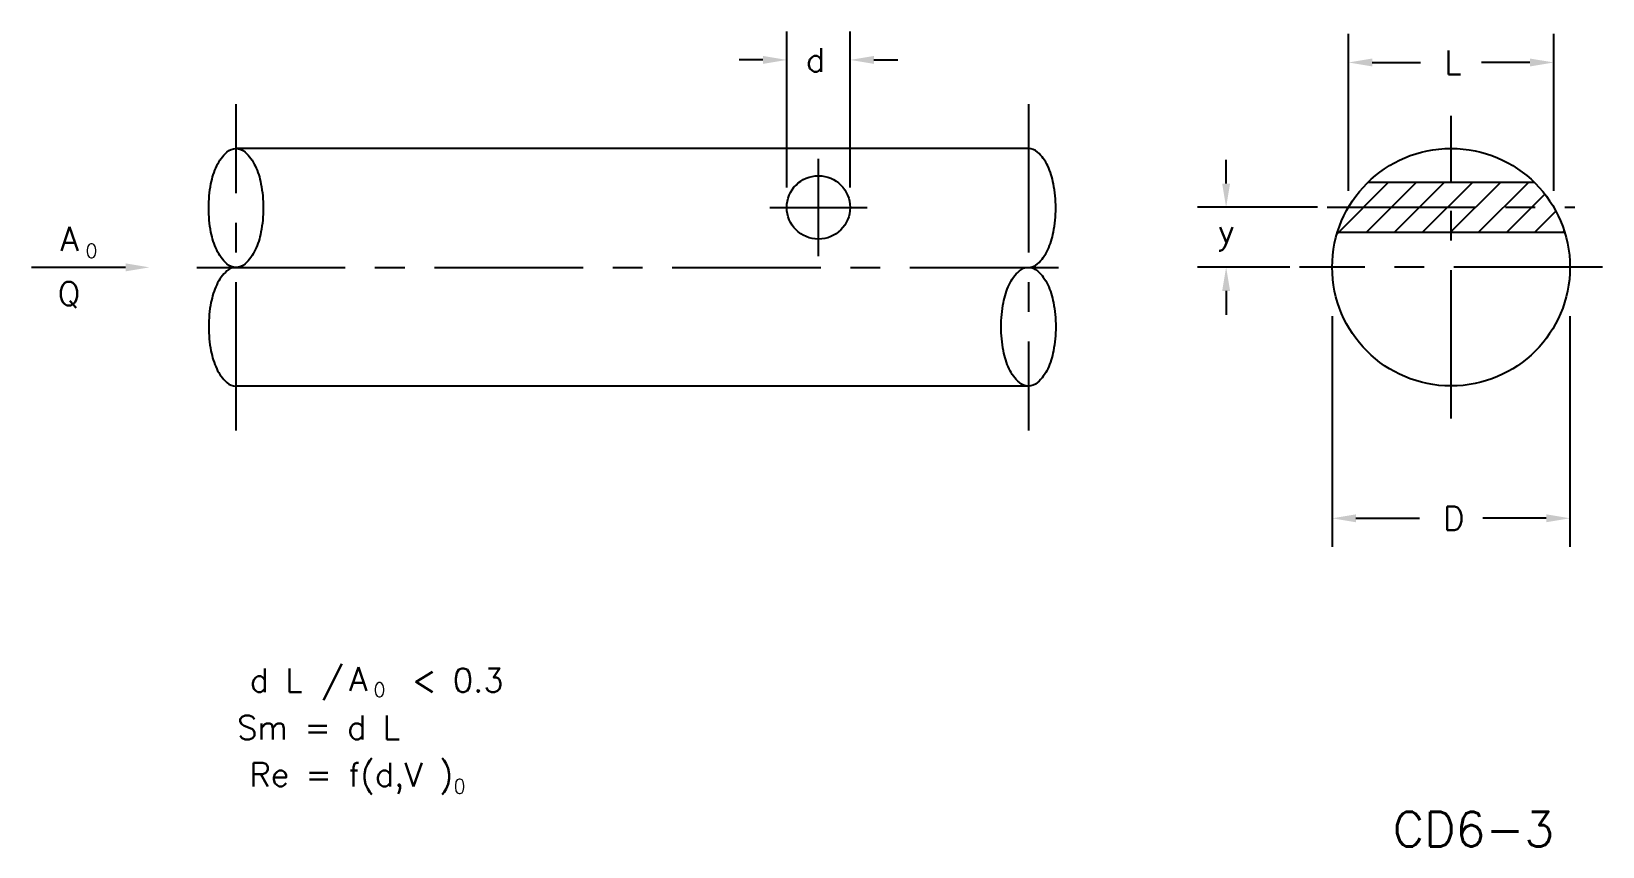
# Model space of a CAD drawing. Extents: x 0.91 to 10.83, y 1.57 to 6.72.
import ezdxf

# ---------------------------------------------------------------- set-up
doc = ezdxf.new("R2010")
doc.units = 0
doc.header["$LTSCALE"] = 0.75
doc.header["$MEASUREMENT"] = 0
doc.linetypes.add('CENTER', pattern=[2, 1.25, -0.25, 0.25, -0.25])
doc.layers.get('0').update_dxf_attribs({"linetype": 'CONTINUOUS'})
for name, color, linetype in [('ALT', 7, 'CONTINUOUS'), ('CENTER', 7, 'CENTER'), ('NUMBER', 7, 'CONTINUOUS')]:
    doc.layers.add(name, color=color, linetype=linetype)
doc.styles.add('ROMANS', font='romans')

msp = doc.modelspace()

# ---------------------------------------------------------------- linework, layer by layer
for p, q in [((5.6781, 5.7331), (5.6781, 6.7181)), ((6.0781, 5.7331), (6.0781, 6.7181)), ((9.2223, 5.7111), (9.2223, 6.7019)), ((10.5173, 5.7111), (10.5173, 6.7019)), ((5.5281, 6.5381), (5.3781, 6.5381)), ((6.2281, 6.5381), (6.3781, 6.5381)), ((9.3723, 6.5219), (9.6769, 6.5219)), ((10.3673, 6.5219), (10.0627, 6.5219)), ((7.2032, 5.9782), (2.2032, 5.9782)), ((8.4504, 5.7575), (8.4504, 5.9075)), ((9.3456, 5.7655), (10.394, 5.7655)), ((9.026, 5.6075), (8.2704, 5.6075)), ((9.1529, 5.4496), (10.5867, 5.4496)), ((1.5067, 5.2282), (0.9124, 5.2282)), ((8.8515, 5.2291), (8.2704, 5.2291)), ((8.4504, 5.0791), (8.4504, 4.9291)), ((9.1198, 4.9202), (9.1198, 3.4637)), ((10.6198, 4.9202), (10.6198, 3.4637)), ((7.2032, 4.4782), (2.2032, 4.4782)), ((9.2698, 3.6437), (9.6698, 3.6437)), ((10.4698, 3.6437), (10.0698, 3.6437))]:
    msp.add_line(p, q)
at = {"color": 0}
for p, q in [((9.15, 5.4398), (9.4757, 5.7655)), ((9.3366, 5.4496), (9.6524, 5.7655)), ((9.5134, 5.4496), (9.8292, 5.7655)), ((9.6901, 5.4496), (10.006, 5.7655)), ((9.8669, 5.4496), (10.1828, 5.7655)), ((10.0437, 5.4496), (10.3596, 5.7655)), ((10.2205, 5.4496), (10.4612, 5.6904)), ((10.3972, 5.4496), (10.5309, 5.5833)), ((10.574, 5.4496), (10.5836, 5.4592))]:
    msp.add_line(p, q, dxfattribs=at)
for points in [[(2.2032, 5.9782, -0.185624), (2.2603, 5.9562, -0.101934), (2.3249, 5.8684, -0.060684), (2.3609, 5.7554, -0.047006), (2.3753, 5.6032, -0.047006), (2.3609, 5.451, -0.060684), (2.3249, 5.338, -0.101934), (2.2603, 5.2502, -0.185624), (2.2032, 5.2282, -0.185624), (2.146, 5.2502, -0.101934), (2.0814, 5.338, -0.060684), (2.0454, 5.451, -0.047006), (2.031, 5.6032, -0.047006), (2.0454, 5.7554, -0.060684), (2.0814, 5.8684, -0.101934), (2.146, 5.9562, -0.185624)], [(7.2032, 4.4782, -0.185624), (7.146, 4.5002, -0.101934), (7.0814, 4.588, -0.060684), (7.0454, 4.701, -0.047006), (7.031, 4.8532, -0.047006), (7.0454, 5.0054, -0.060684), (7.0814, 5.1184, -0.101934), (7.146, 5.2062, -0.185624), (7.2032, 5.2282, -0.185624), (7.2603, 5.2062, -0.101934), (7.3249, 5.1184, -0.060684), (7.3609, 5.0054, -0.047006), (7.3753, 4.8532, -0.047006), (7.3609, 4.701, -0.060684), (7.3249, 4.588, -0.101934), (7.2603, 4.5002, -0.185624)]]:
    msp.add_lwpolyline(points, format="xyb", close=True)
for points in [[(7.2032, 5.2282, 0.185624), (7.2603, 5.2502, 0.101934), (7.3249, 5.338, 0.060684), (7.3609, 5.451, 0.047006), (7.3753, 5.6032, 0.047006), (7.3609, 5.7554, 0.060684), (7.3249, 5.8684, 0.101934), (7.2603, 5.9562, 0.185624), (7.2032, 5.9782, 0.185624)], [(2.2032, 5.2282, 0.185624), (2.146, 5.2062, 0.101934), (2.0814, 5.1184, 0.060684), (2.0454, 5.0054, 0.047006), (2.031, 4.8532, 0.047006), (2.0454, 4.701, 0.060684), (2.0814, 4.588, 0.101934), (2.146, 4.5002, 0.185624), (2.2032, 4.4782, 0.185624)]]:
    msp.add_lwpolyline(points, format="xyb")
for centre, radius in [((9.8698, 5.2291), 0.75), ((5.8781, 5.6066), 0.2)]:
    msp.add_circle(centre, radius)
for points in [[(5.5281, 6.5131), (5.5281, 6.5631), (5.6781, 6.5381)], [(6.2281, 6.5131), (6.2281, 6.5631), (6.0781, 6.5381)], [(9.3723, 6.4969), (9.3723, 6.5469), (9.2223, 6.5219)], [(10.3673, 6.4969), (10.3673, 6.5469), (10.5173, 6.5219)], [(8.4754, 5.7575), (8.4254, 5.7575), (8.4504, 5.6075)], [(1.5067, 5.2532), (1.5067, 5.2032), (1.6567, 5.2282)], [(8.4754, 5.0791), (8.4254, 5.0791), (8.4504, 5.2291)], [(9.2698, 3.6187), (9.2698, 3.6687), (9.1198, 3.6437)], [(10.4698, 3.6187), (10.4698, 3.6687), (10.6198, 3.6437)]]:
    msp.add_solid(points)
at = {"layer": 'CENTER'}
for p, q in [((2.2032, 4.1973), (2.2032, 6.2591)), ((7.2032, 6.2591), (7.2032, 4.1973)), ((9.8698, 4.2733), (9.8698, 6.185)), ((5.8781, 5.2996), (5.8781, 5.9137)), ((5.571, 5.6066), (6.1851, 5.6066)), ((9.0885, 5.6075), (10.6511, 5.6075)), ((1.9551, 5.2282), (7.4532, 5.2282)), ((10.8256, 5.2291), (8.914, 5.2291))]:
    msp.add_line(p, q, dxfattribs=at)

# ---------------------------------------------------------------- texts
at = {"style": 'ROMANS'}
for s, height, p in [('d', 0.15, (5.799, 6.4631)), ('L', 0.15, (9.8269, 6.4469)), ('A', 0.15, (1.0955, 5.3334)), ('y', 0.15, (8.4008, 5.3825)), ('0', 0.09, (1.2526, 5.2878)), ('Q', 0.15, (1.0781, 4.9876)), ('D', 0.15, (9.8198, 3.5687))]:
    msp.add_text(s, height=height, dxfattribs=at).set_placement(p)
at = {"layer": 'ALT', "style": 'ROMANS'}
for s, height, p in [('d L', 0.15, (2.2896, 2.5461)), ('/', 0.15, (2.7423, 2.5461)), ('A', 0.15, (2.9172, 2.554)), ('< 0.3', 0.15, (3.3136, 2.5461)), ('0', 0.09, (3.0703, 2.5158)), ('Sm = d L', 0.15, (2.2099, 2.2478)), ('Re = f(d,V )', 0.15, (2.2884, 1.9505)), ('0', 0.09, (3.5758, 1.906))]:
    msp.add_text(s, height=height, dxfattribs=at).set_placement(p)
at = {"layer": 'NUMBER', "style": 'ROMANS'}
msp.add_text('CD6-3', height=0.22, dxfattribs=at).set_placement((9.5022, 1.5707))

doc.saveas('drawing.dxf')
